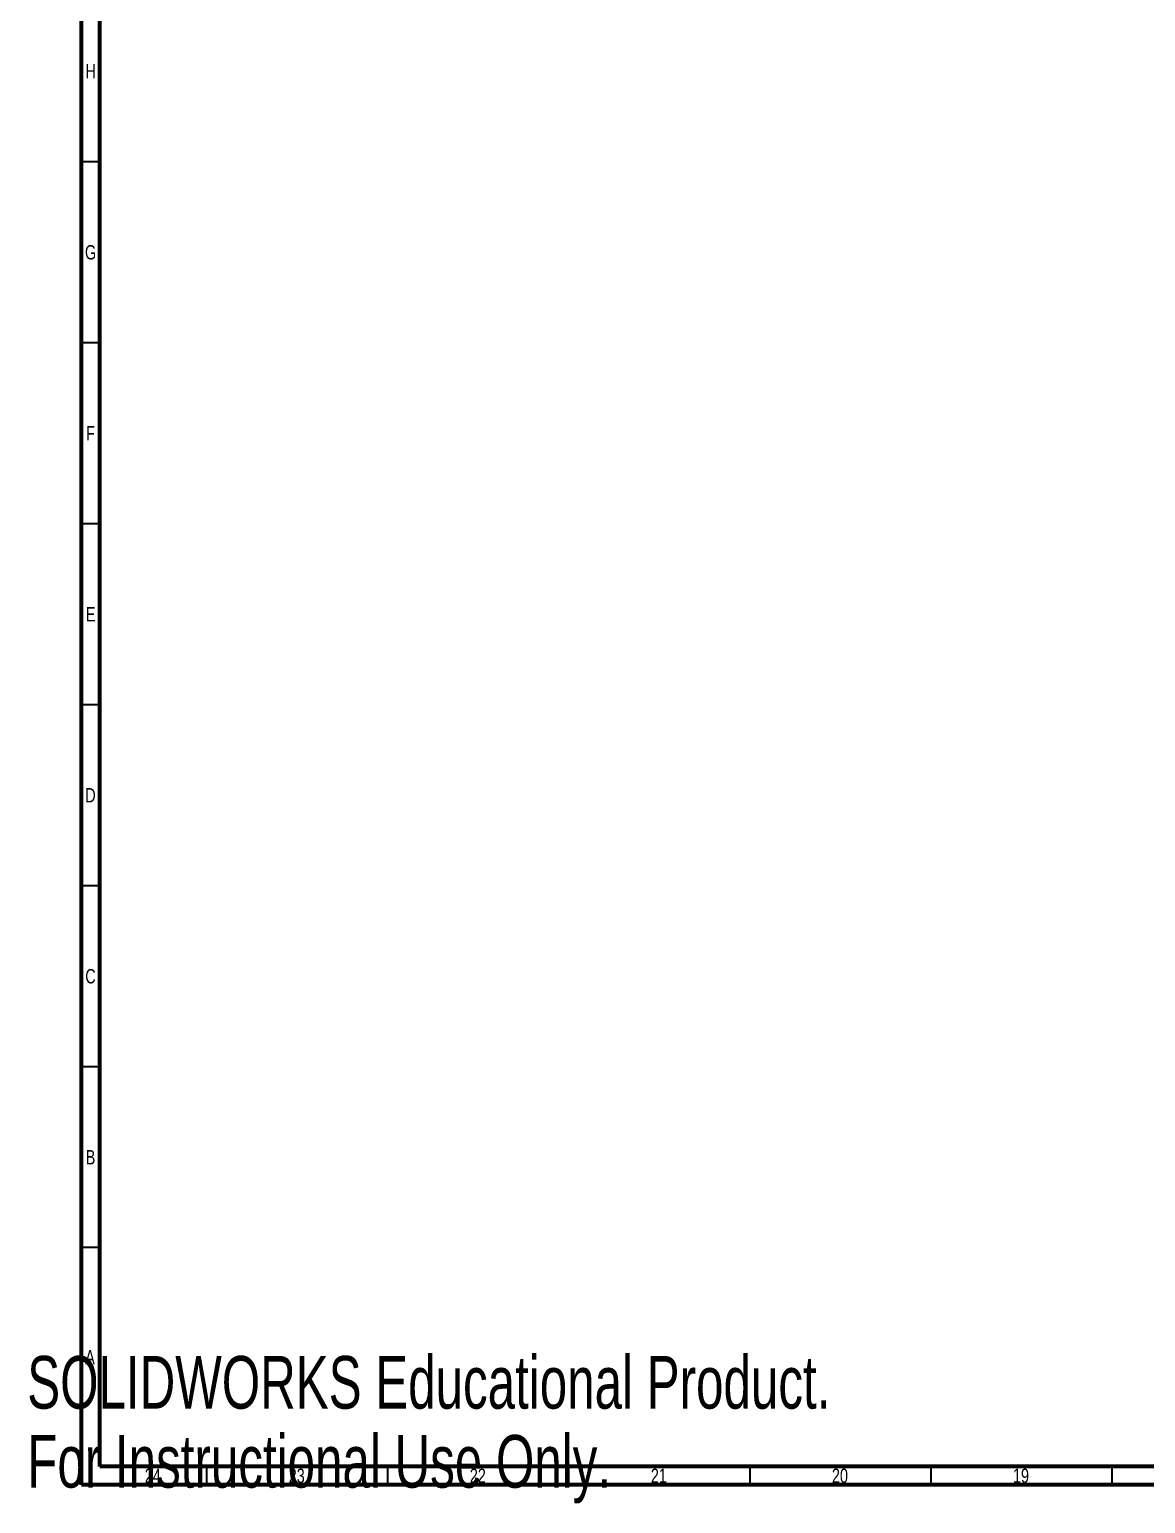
# Model space of a CAD drawing. Header units: millimetres. Extents: x 1 to 1184, y 0 to 836.
# Drawn here: x 0.6 to 308.8, y -0.2 to 407 of the extents above; entities that cross this region are included whole.
import ezdxf

# ---------------------------------------------------------------- set-up
doc = ezdxf.new("R2010")
doc.units = ezdxf.units.MM
doc.styles.add('SLDTEXTSTYLE0', font='TXT', dxfattribs={"width": 0.75})
doc.styles.add('SLDTEXTSTYLE3', font='TXT', dxfattribs={"width": 0.7})

msp = doc.modelspace()

# ---------------------------------------------------------------- linework, layer by layer
at = {"color": 7, "linetype": 'Continuous', "lineweight": 70}
for p, q in [((15, 5), (15, 836)), ((20, 10), (20, 831)), ((1179, 10), (20, 10)), ((1184, 5), (15, 5))]:
    msp.add_line(p, q, dxfattribs=at)
at = {"color": 7, "linetype": 'Continuous', "lineweight": 35}
for p, q in [((20, 370.5), (15, 370.5)), ((20, 320.5), (15, 320.5)), ((20, 270.5), (15, 270.5)), ((20, 220.5), (15, 220.5)), ((20, 170.5), (15, 170.5)), ((20, 120.5), (15, 120.5)), ((20, 70.5), (15, 70.5)), ((49.5, 10), (49.5, 5)), ((99.5, 10), (99.5, 5)), ((149.5, 10), (149.5, 5)), ((199.5, 10), (199.5, 5)), ((249.5, 10), (249.5, 5)), ((299.5, 10), (299.5, 5))]:
    msp.add_line(p, q, dxfattribs=at)

# ---------------------------------------------------------------- texts
at = {"color": 7, "linetype": 'Continuous', "lineweight": 0, "attachment_point": 2, "style": 'SLDTEXTSTYLE0'}
for s, insert, char_height in [('H', (17.49, 397.47), 3.97), ('G', (17.49, 347.47), 3.97), ('F', (17.46, 297.47), 3.97), ('E', (17.51, 247.47), 3.97), ('D', (17.45, 197.47), 3.97), ('C', (17.46, 147.47), 3.97), ('B', (17.47, 97.47), 3.97), ('A', (17.34, 42.22), 3.97), ('24', (34.67, 9.47), 3.969), ('23', (74.42, 9.47), 3.969), ('22', (124.42, 9.47), 3.969), ('21', (174.42, 9.47), 3.969), ('20', (224.42, 9.47), 3.969), ('19', (274.42, 9.47), 3.969)]:
    msp.add_mtext(s, dxfattribs=dict(at, insert=insert, char_height=char_height))
at = {"color": 7, "linetype": 'Continuous', "char_height": 14.5493, "attachment_point": 1, "style": 'SLDTEXTSTYLE3'}
for s, insert in [('SOLIDWORKS Educational Product.', (0, 40.58)), ('For Instructional Use Only.', (0, 18.76))]:
    msp.add_mtext(s, dxfattribs=dict(at, insert=insert))

doc.saveas('drawing.dxf')
